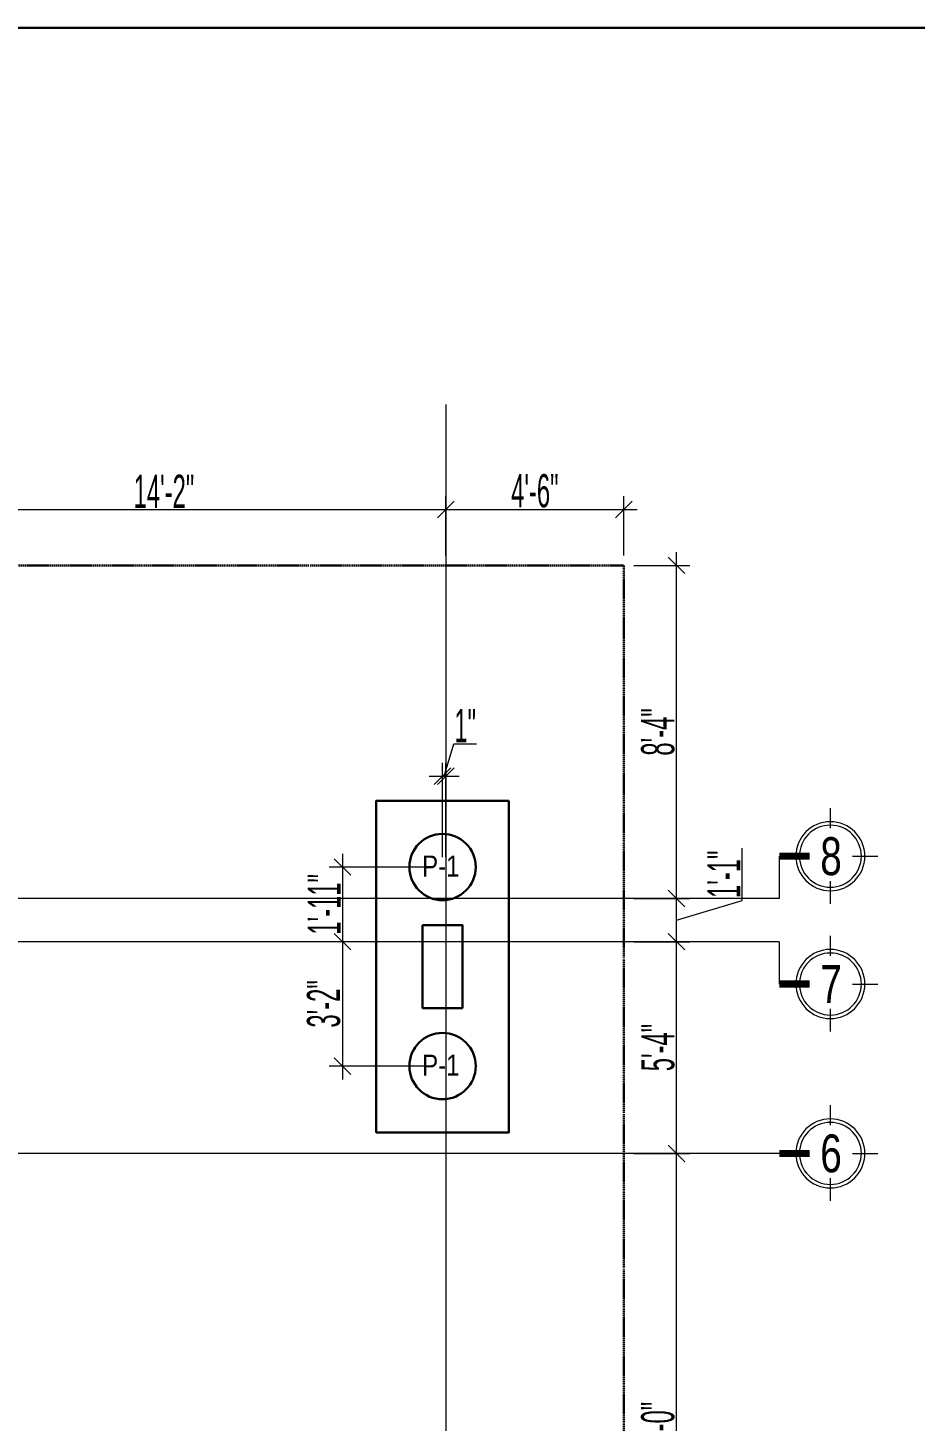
# Model space of a CAD drawing. Header units: inches. Extents: x 283072 to 301462, y 26630 to 62925.
# Drawn here: x 291350.7 to 291618.3, y 29604.2 to 30024.1 of the extents above; entities that cross this region are included whole.
import ezdxf

# ---------------------------------------------------------------- set-up
doc = ezdxf.new("R2010")
doc.units = ezdxf.units.IN
doc.header["$MEASUREMENT"] = 0
doc.header["$PDMODE"] = 2
for name, pattern in [('ACAD_ISO10W100', [18, 12, -3, 0, -3]), ('CENTER2', [1.125, 0.75, -0.125, 0.125, -0.125]), ('DASHDOT', [25.4, 12.7, -6.35, 0, -6.35])]:
    doc.linetypes.add(name, pattern=pattern)
doc.layers.get('0').update_dxf_attribs({"lineweight": 5})
for name, color, linetype, lineweight in [('BASE', 6, 'Continuous', 25), ('BUILDING_OUTER_P3', 1, 'Continuous', 35), ('column', 1, 'Continuous', 30), ('Dime.', 7, 'Continuous', 15), ('Dimension.', 7, 'Continuous', 5), ('E-D', 3, 'ACAD_ISO10W100', 20), ('Grid+Di', 194, 'CENTER2', 15), ('Pile-Anis', 1, 'Continuous', 30)]:
    doc.layers.add(name, color=color, linetype=linetype, lineweight=lineweight)
doc.styles.add('ltcnbt', font='swisscl.ttf', dxfattribs={"width": 0.7, "height": 10})
doc.styles.get("Standard").update_dxf_attribs({"font": 'ARIALN.TTF'})
doc.styles.add('style4', font='swisscl.ttf')
doc.dimstyles.new('SCALE-50', dxfattribs={"dimtxt": 9, "dimasz": 5, "dimexe": 4, "dimexo": 3, "dimgap": 0.5, "dimtad": 1, "dimdec": 0, "dimzin": 3, "dimdsep": 46, "dimlunit": 4, "dimtxsty": 'ltcnbt', "dimblk": 'OBLIQUE', "dimcen": 0.09375, "dimdle": 4, "dimclrd": 252, "dimclre": 252, "dimclrt": 7, "dimadec": 0, "dimazin": 0, "dimtfac": 1, "dimtdec": 0, "dimtofl": 0, "dimtmove": 1, "dimatfit": 3, "dimfxl": 3, "dimtolj": 1, "dimtzin": 0, "dimlwd": 15, "dimlwe": 15, "dimarcsym": 0})

# ---------------------------------------------------------------- blocks, each defined once
blk = doc.blocks.new('GN')
at = {"layer": 'Grid+Di', "color": 5, "linetype": 'ByBlock', "lineweight": 0}
for points in [[(0, 7.97), (0, 13.6)], [(-6.26, 0), (-13.44, 0)], [(0, -13.43), (0, -7.03)]]:
    blk.add_lwpolyline(points, dxfattribs=at)
at = {"layer": 'Grid+Di', "color": 5, "linetype": 'ByBlock', "lineweight": 0, "const_width": 2}
blk.add_lwpolyline([(14.47, 0), (5.86, 0)], dxfattribs=at)
at = {"layer": 'Grid+Di', "color": 5, "linetype": 'ByBlock'}
for radius in [9.76, 8.76]:
    blk.add_circle((0, 0), radius, dxfattribs=at)
blk = doc.blocks.new('_Oblique')
at = {"color": 0, "linetype": 'ByBlock', "lineweight": -2}
blk.add_line((-0.5, -0.5), (0.5, 0.5), dxfattribs=at)
blk = doc.blocks.new('*D297')
at = {"layer": 'Defpoints', "color": 0, "linetype": 'ByBlock', "lineweight": 30, "ltscale": 200, "transparency": 16777216}
for p in [(291476.73, 29878.89), (291306.73, 29862.08), (291476.73, 29862.08)]:
    blk.add_point(p, dxfattribs=at)
at = {"layer": 'Dimension.', "color": 252, "lineweight": 15, "ltscale": 200, "transparency": 16777216}
for p, q in [((291306.73, 29865.08), (291306.73, 29882.89)), ((291476.73, 29865.08), (291476.73, 29882.89)), ((291302.73, 29878.89), (291480.73, 29878.89))]:
    blk.add_line(p, q, dxfattribs=at)
at = {"layer": 'Dimension.', "color": 252, "linetype": 'ByBlock', "lineweight": 15, "ltscale": 200, "transparency": 16777216, "xscale": 5, "yscale": 5, "zscale": 5, "rotation": 180}
blk.add_blockref('_Oblique', (291306.73, 29878.89), dxfattribs=at)
at = {"layer": 'Dimension.', "color": 252, "linetype": 'ByBlock', "lineweight": 15, "ltscale": 200, "transparency": 16777216, "xscale": 5, "yscale": 5, "zscale": 5}
blk.add_blockref('_Oblique', (291476.73, 29878.89), dxfattribs=at)
at = {"layer": 'Dimension.', "color": 7, "linetype": 'ByBlock', "lineweight": 15, "ltscale": 200, "transparency": 16777216, "insert": (291391.73, 29884.41), "char_height": 10, "attachment_point": 5, "style": 'ltcnbt'}
blk.add_mtext('\\A1;14\'-2"', dxfattribs=at)
blk = doc.blocks.new('*D298')
at = {"layer": 'Defpoints', "color": 0, "linetype": 'ByBlock', "lineweight": 30, "ltscale": 200, "transparency": 16777216}
for p in [(291530.42, 29878.89), (291476.73, 29862.08), (291530.42, 29862.08)]:
    blk.add_point(p, dxfattribs=at)
at = {"layer": 'Dimension.', "color": 252, "lineweight": 15, "ltscale": 200, "transparency": 16777216}
for p, q in [((291476.73, 29865.08), (291476.73, 29882.89)), ((291530.42, 29865.08), (291530.42, 29882.89)), ((291472.73, 29878.89), (291534.42, 29878.89))]:
    blk.add_line(p, q, dxfattribs=at)
at = {"layer": 'Dimension.', "color": 252, "linetype": 'ByBlock', "lineweight": 15, "ltscale": 200, "transparency": 16777216, "xscale": 5, "yscale": 5, "zscale": 5, "rotation": 180}
blk.add_blockref('_Oblique', (291476.73, 29878.89), dxfattribs=at)
at = {"layer": 'Dimension.', "color": 252, "linetype": 'ByBlock', "lineweight": 15, "ltscale": 200, "transparency": 16777216, "xscale": 5, "yscale": 5, "zscale": 5}
blk.add_blockref('_Oblique', (291530.42, 29878.89), dxfattribs=at)
at = {"layer": 'Dimension.', "color": 7, "linetype": 'ByBlock', "lineweight": 15, "ltscale": 200, "transparency": 16777216, "insert": (291503.58, 29884.51), "char_height": 10, "attachment_point": 5, "style": 'ltcnbt'}
blk.add_mtext('\\A1;4\'-6"', dxfattribs=at)
blk = doc.blocks.new('*D303')
at = {"layer": 'Defpoints', "color": 0, "linetype": 'ByBlock', "lineweight": 30, "ltscale": 200, "transparency": 16777216}
for p in [(291530.42, 29684.85), (291546.32, 29684.85), (291530.42, 29516.85)]:
    blk.add_point(p, dxfattribs=at)
at = {"layer": 'Dimension.', "color": 252, "lineweight": 15, "ltscale": 200, "transparency": 16777216}
for p, q in [((291546.32, 29512.85), (291546.32, 29688.85)), ((291533.42, 29684.85), (291550.32, 29684.85)), ((291533.42, 29516.85), (291550.32, 29516.85))]:
    blk.add_line(p, q, dxfattribs=at)
at = {"layer": 'Dimension.', "color": 252, "linetype": 'ByBlock', "lineweight": 15, "ltscale": 200, "transparency": 16777216, "xscale": 5, "yscale": 5, "zscale": 5}
for p, rotation in [((291546.32, 29684.85), 90), ((291546.32, 29516.85), 270)]:
    blk.add_blockref('_Oblique', p, dxfattribs=dict(at, rotation=rotation))
at = {"layer": 'Dimension.', "color": 7, "linetype": 'ByBlock', "lineweight": 15, "ltscale": 200, "transparency": 16777216, "insert": (291540.7, 29600.85), "char_height": 10, "attachment_point": 5, "rotation": 90, "style": 'ltcnbt'}
blk.add_mtext('\\A1;14\'-0"', dxfattribs=at)
blk = doc.blocks.new('*D304')
at = {"layer": 'Defpoints', "color": 0, "linetype": 'ByBlock', "lineweight": 30, "ltscale": 200, "transparency": 16777216}
for p in [(291530.42, 29748.66), (291546.32, 29748.66), (291530.42, 29684.85)]:
    blk.add_point(p, dxfattribs=at)
at = {"layer": 'Dimension.', "color": 252, "lineweight": 15, "ltscale": 200, "transparency": 16777216}
for p, q in [((291546.32, 29680.85), (291546.32, 29752.66)), ((291533.42, 29748.66), (291550.32, 29748.66)), ((291533.42, 29684.85), (291550.32, 29684.85))]:
    blk.add_line(p, q, dxfattribs=at)
at = {"layer": 'Dimension.', "color": 252, "linetype": 'ByBlock', "lineweight": 15, "ltscale": 200, "transparency": 16777216, "xscale": 5, "yscale": 5, "zscale": 5}
for p, rotation in [((291546.32, 29748.66), 90), ((291546.32, 29684.85), 270)]:
    blk.add_blockref('_Oblique', p, dxfattribs=dict(at, rotation=rotation))
at = {"layer": 'Dimension.', "color": 7, "linetype": 'ByBlock', "lineweight": 15, "ltscale": 200, "transparency": 16777216, "insert": (291540.72, 29716.76), "char_height": 10, "attachment_point": 5, "rotation": 90, "style": 'ltcnbt'}
blk.add_mtext('\\A1;5\'-4"', dxfattribs=at)
blk = doc.blocks.new('*D305')
at = {"layer": 'Defpoints', "color": 0, "linetype": 'ByBlock', "lineweight": 30, "ltscale": 200, "transparency": 16777216}
for p in [(291530.42, 29761.66), (291546.32, 29761.66), (291530.42, 29748.66)]:
    blk.add_point(p, dxfattribs=at)
at = {"layer": 'Dimension.', "color": 252, "lineweight": 15, "ltscale": 200, "transparency": 16777216}
for p, q in [((291566.07, 29761.08), (291566.07, 29776.86)), ((291546.32, 29744.66), (291546.32, 29765.66)), ((291533.42, 29761.66), (291550.32, 29761.66)), ((291546.32, 29755.16), (291566.07, 29761.08)), ((291533.42, 29748.66), (291550.32, 29748.66))]:
    blk.add_line(p, q, dxfattribs=at)
at = {"layer": 'Dimension.', "color": 252, "linetype": 'ByBlock', "lineweight": 15, "ltscale": 200, "transparency": 16777216, "xscale": 5, "yscale": 5, "zscale": 5}
for p, rotation in [((291546.32, 29761.66), 90), ((291546.32, 29748.66), 270)]:
    blk.add_blockref('_Oblique', p, dxfattribs=dict(at, rotation=rotation))
at = {"layer": 'Dimension.', "color": 7, "linetype": 'ByBlock', "lineweight": 15, "ltscale": 200, "transparency": 16777216, "insert": (291560.57, 29768.97), "char_height": 10, "attachment_point": 5, "rotation": 90, "style": 'ltcnbt'}
blk.add_mtext('\\A1;1\'-1"', dxfattribs=at)
blk = doc.blocks.new('*D306')
at = {"layer": 'Defpoints', "color": 0, "linetype": 'ByBlock', "lineweight": 30, "ltscale": 200, "transparency": 16777216}
for p in [(291530.42, 29862.08), (291546.32, 29862.08), (291530.42, 29761.66)]:
    blk.add_point(p, dxfattribs=at)
at = {"layer": 'Dimension.', "color": 252, "lineweight": 15, "ltscale": 200, "transparency": 16777216}
for p, q in [((291546.32, 29757.66), (291546.32, 29866.08)), ((291533.42, 29862.08), (291550.32, 29862.08)), ((291533.42, 29761.66), (291550.32, 29761.66))]:
    blk.add_line(p, q, dxfattribs=at)
at = {"layer": 'Dimension.', "color": 252, "linetype": 'ByBlock', "lineweight": 15, "ltscale": 200, "transparency": 16777216, "xscale": 5, "yscale": 5, "zscale": 5}
for p, rotation in [((291546.32, 29862.08), 90), ((291546.32, 29761.66), 270)]:
    blk.add_blockref('_Oblique', p, dxfattribs=dict(at, rotation=rotation))
at = {"layer": 'Dimension.', "color": 7, "linetype": 'ByBlock', "lineweight": 15, "ltscale": 200, "transparency": 16777216, "insert": (291540.7, 29811.87), "char_height": 10, "attachment_point": 5, "rotation": 90, "style": 'ltcnbt'}
blk.add_mtext('\\A1;8\'-4"', dxfattribs=at)
blk = doc.blocks.new('WT43T2')
at = {"layer": 'column'}
blk.add_lwpolyline([(293443.64, 47285.89), (293455.64, 47285.89), (293455.64, 47260.89), (293443.64, 47260.89)], close=True, dxfattribs=at)
blk = doc.blocks.new('*D268')
at = {"layer": 'Defpoints', "color": 0, "linetype": 'ByBlock', "lineweight": 30, "ltscale": 200, "transparency": 16777216}
for p in [(291476.73, 29798.54), (291475.73, 29771.16), (291476.73, 29771.16)]:
    blk.add_point(p, dxfattribs=at)
at = {"layer": 'Dimension.', "color": 252, "lineweight": 15, "ltscale": 200, "transparency": 16777216}
for p, q in [((291476.23, 29798.54), (291479.16, 29808.29)), ((291479.16, 29808.29), (291485.97, 29808.29)), ((291475.73, 29774.16), (291475.73, 29802.54)), ((291476.73, 29774.16), (291476.73, 29802.54)), ((291471.73, 29798.54), (291480.73, 29798.54))]:
    blk.add_line(p, q, dxfattribs=at)
at = {"layer": 'Dimension.', "color": 252, "linetype": 'ByBlock', "lineweight": 15, "ltscale": 200, "transparency": 16777216, "xscale": 5, "yscale": 5, "zscale": 5, "rotation": 180}
blk.add_blockref('_Oblique', (291475.73, 29798.54), dxfattribs=at)
at = {"layer": 'Dimension.', "color": 252, "linetype": 'ByBlock', "lineweight": 15, "ltscale": 200, "transparency": 16777216, "xscale": 5, "yscale": 5, "zscale": 5}
blk.add_blockref('_Oblique', (291476.73, 29798.54), dxfattribs=at)
at = {"layer": 'Dimension.', "color": 7, "linetype": 'ByBlock', "lineweight": 30, "ltscale": 200, "transparency": 16777216, "insert": (291482.57, 29813.79), "char_height": 10, "attachment_point": 5, "style": 'ltcnbt'}
blk.add_mtext('\\A1;1"', dxfattribs=at)
blk = doc.blocks.new('*D269')
at = {"layer": 'Defpoints', "color": 0, "linetype": 'ByBlock', "lineweight": 30, "ltscale": 200, "transparency": 16777216}
for p in [(291475.73, 29771.16), (291445.54, 29748.66), (291476.73, 29748.66)]:
    blk.add_point(p, dxfattribs=at)
at = {"layer": 'Dimension.', "color": 252, "lineweight": 15, "ltscale": 200, "transparency": 16777216}
for p, q in [((291445.54, 29775.16), (291445.54, 29744.66)), ((291472.73, 29771.16), (291441.54, 29771.16)), ((291473.73, 29748.66), (291441.54, 29748.66))]:
    blk.add_line(p, q, dxfattribs=at)
at = {"layer": 'Dimension.', "color": 252, "linetype": 'ByBlock', "lineweight": 15, "ltscale": 200, "transparency": 16777216, "xscale": 5, "yscale": 5, "zscale": 5}
for p, rotation in [((291445.54, 29771.16), 90), ((291445.54, 29748.66), 270)]:
    blk.add_blockref('_Oblique', p, dxfattribs=dict(at, rotation=rotation))
at = {"layer": 'Dimension.', "color": 7, "linetype": 'ByBlock', "lineweight": 30, "ltscale": 200, "transparency": 16777216, "insert": (291440.04, 29759.91), "char_height": 10, "attachment_point": 5, "rotation": 90, "style": 'ltcnbt'}
blk.add_mtext('\\A1;1\'-11"', dxfattribs=at)
blk = doc.blocks.new('*D270')
at = {"layer": 'Defpoints', "color": 0, "linetype": 'ByBlock', "lineweight": 30, "ltscale": 200, "transparency": 16777216}
for p in [(291476.73, 29748.66), (291445.54, 29711.16), (291475.73, 29711.16)]:
    blk.add_point(p, dxfattribs=at)
at = {"layer": 'Dimension.', "color": 252, "lineweight": 15, "ltscale": 200, "transparency": 16777216}
for p, q in [((291445.54, 29752.66), (291445.54, 29707.16)), ((291473.73, 29748.66), (291441.54, 29748.66)), ((291472.73, 29711.16), (291441.54, 29711.16))]:
    blk.add_line(p, q, dxfattribs=at)
at = {"layer": 'Dimension.', "color": 252, "linetype": 'ByBlock', "lineweight": 15, "ltscale": 200, "transparency": 16777216, "xscale": 5, "yscale": 5, "zscale": 5}
for p, rotation in [((291445.54, 29748.66), 90), ((291445.54, 29711.16), 270)]:
    blk.add_blockref('_Oblique', p, dxfattribs=dict(at, rotation=rotation))
at = {"layer": 'Dimension.', "color": 7, "linetype": 'ByBlock', "lineweight": 30, "ltscale": 200, "transparency": 16777216, "insert": (291439.91, 29729.91), "char_height": 10, "attachment_point": 5, "rotation": 90, "style": 'ltcnbt'}
blk.add_mtext('\\A1;3\'-2"', dxfattribs=at)

msp = doc.modelspace()

# ---------------------------------------------------------------- linework, layer by layer
at = {"layer": 'BASE', "color": 156, "linetype": 'ByBlock', "lineweight": 30}
msp.add_lwpolyline([(291495.73261, 29791.15949), (291495.73261, 29691.15949), (291455.73261, 29691.15949), (291455.73261, 29791.15949)], close=True, dxfattribs=at)
at = {"layer": 'BUILDING_OUTER_P3', "linetype": 'DASHDOT', "lineweight": 30, "ltscale": 0.02}
for p, q in [((291042.42011, 29862.07655), (291530.42011, 29862.07655)), ((291530.42011, 29862.07655), (291530.42011, 28707.07655))]:
    msp.add_line(p, q, dxfattribs=at)
at = {"layer": 'Dimension.', "color": 6, "linetype": 'ByBlock', "lineweight": 30, "ltscale": 200}
msp.add_line((290407.92011, 30024.07655), (297115.92011, 30024.07655), dxfattribs=at)
at = {"layer": 'Grid+Di', "linetype": 'ByBlock', "lineweight": 15, "ltscale": 200}
for p, q in [((291476.73261, 29910.5805), (291476.73261, 28644.47835)), ((291577.25505, 29774.41678), (291577.25505, 29761.65949)), ((291577.25505, 29761.65949), (291001.92321, 29761.65949)), ((291577.25505, 29748.65949), (291001.92321, 29748.65949)), ((291577.25505, 29748.65949), (291577.25505, 29735.9022)), ((291577.25505, 29684.85054), (291001.92321, 29684.85054))]:
    msp.add_line(p, q, dxfattribs=at)
at = {"layer": 'Pile-Anis', "linetype": 'ByBlock'}
for centre in [(291475.73261, 29771.15949), (291475.73261, 29711.15949)]:
    msp.add_circle(centre, 10, dxfattribs=at)

# ---------------------------------------------------------------- block references
at = {"layer": 'column', "linetype": 'ByBlock', "lineweight": 15}
msp.add_blockref('WT43T2', (-1973.90262, -17532.22653), dxfattribs=at)
at = {"layer": 'Dime.', "xscale": -1.066601249971427, "yscale": 1.066601249971427, "zscale": 1.06660125}
for p in [(291592.68993, 29774.41678), (291592.68993, 29735.9022), (291592.68993, 29684.85054)]:
    msp.add_blockref('GN', p, dxfattribs=at)

# ---------------------------------------------------------------- texts
at = {"layer": 'Dime.', "style": 'style4'}
for s, p in [('8', (291589.63947, 29768.72254, 0.75826)), ('7', (291589.63947, 29730.20796, 0.75826)), ('6', (291589.63947, 29679.1563, 0.75826))]:
    msp.add_text(s, height=11.4075, dxfattribs=at).set_placement(p)
at = {"layer": 'E-D', "linetype": 'ByBlock'}
for p in [(291469.57397, 29768.2935), (291469.57397, 29708.2935)]:
    msp.add_text('P-1', height=6.336, dxfattribs=at).set_placement(p)

# ---------------------------------------------------------------- dimensions: what is measured, and where the dimension line sits
at = {"layer": 'Dimension.', "linetype": 'ByBlock', "lineweight": 15, "ltscale": 200}
for base, p1, p2, picture, middle in [((291476.73261, 29878.88923), (291306.73261, 29862.07655), (291476.73261, 29862.07655), '*D297', (291391.73261, 29884.40889)), ((291530.42011, 29878.88923), (291476.73261, 29862.07655), (291530.42011, 29862.07655), '*D298', (291503.57636, 29884.51046))]:
    dim = msp.add_linear_dim(base=base, p1=p1, p2=p2, dimstyle='SCALE-50', dxfattribs=at)
    dim.commit()
    dim.dimension.update_dxf_attribs({"geometry": picture, "text_midpoint": middle})
for base, p1, p2, picture, middle in [((291546.32176, 29862.07655), (291530.42011, 29761.65949), (291530.42011, 29862.07655), '*D306', (291540.70053, 29811.86802)), ((291546.32176, 29761.65949), (291530.42011, 29748.65949), (291530.42011, 29761.65949), '*D305', (291560.57176, 29761.58449)), ((291546.32176, 29748.65949), (291530.42011, 29684.85054), (291530.42011, 29748.65949), '*D304', (291540.72019, 29716.75502)), ((291546.32176, 29684.85054), (291530.42011, 29516.85054), (291530.42011, 29684.85054), '*D303', (291540.70053, 29600.85054))]:
    dim = msp.add_linear_dim(base=base, p1=p1, p2=p2, angle=90, dimstyle='SCALE-50', dxfattribs=at)
    dim.commit()
    dim.dimension.update_dxf_attribs({"geometry": picture, "text_midpoint": middle})
at = {"layer": 'Dimension.', "color": 6, "linetype": 'ByBlock', "lineweight": 30, "ltscale": 200}
dim = msp.add_linear_dim(base=(291476.73261, 29798.53573), p1=(291475.73261, 29771.15949), p2=(291476.73261, 29771.15949), dimstyle='SCALE-50', dxfattribs=at)
dim.commit()
dim.dimension.update_dxf_attribs({"geometry": '*D268', "text_midpoint": (291479.65761, 29813.78573)})
for base, p1, p2, picture, middle in [((291445.5357101094, 29748.6594873942), (291475.7326093347, 29771.1594873941), (291476.7326114248, 29748.6594873941), '*D269', (291440.0357101093, 29759.9094873941)), ((291445.5357101094, 29711.1594873942), (291476.7326114248, 29748.6594873941), (291475.7326093347, 29711.1594873941), '*D270', (291439.9144781303, 29729.9094873941))]:
    dim = msp.add_linear_dim(base=base, p1=p1, p2=p2, angle=90, dimstyle='SCALE-50', dxfattribs=at)
    dim.commit()
    dim.dimension.update_dxf_attribs({"geometry": picture, "text_midpoint": middle})

doc.saveas('drawing.dxf')
